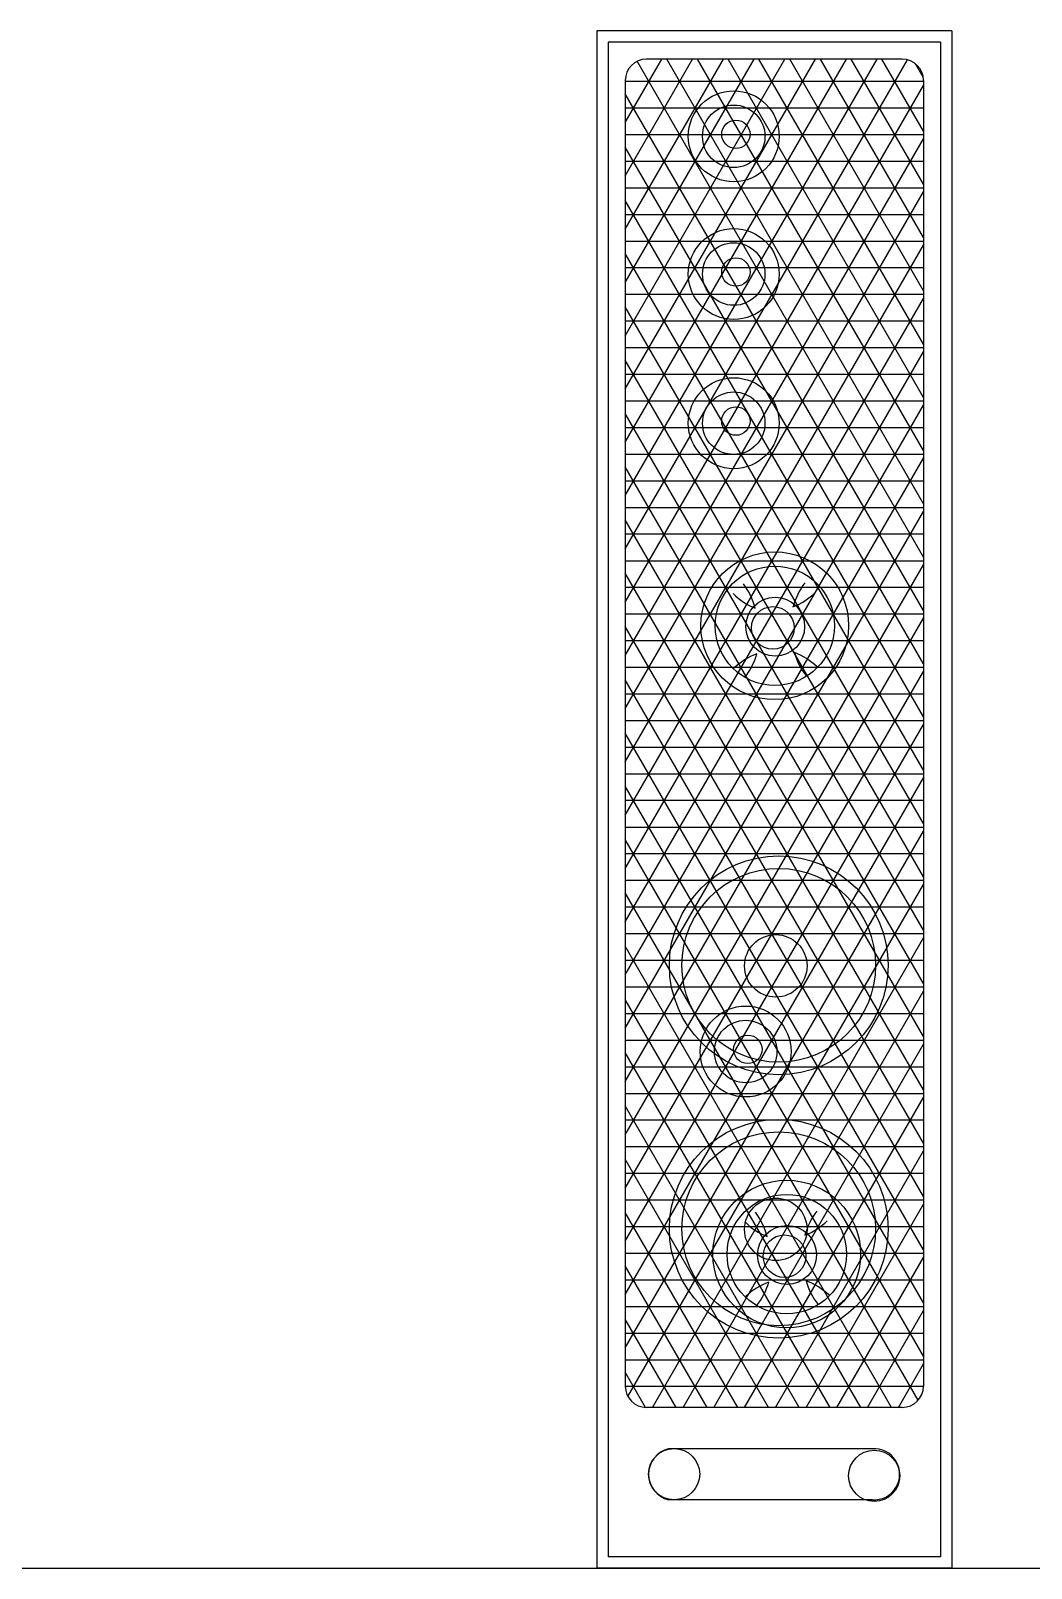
# Model space of a CAD drawing. Header units: millimetres. Extents: x 4513 to 24862, y 3359 to 11488.
# Drawn here: x 10345 to 11049, y 5880 to 6963 of the extents above; entities that cross this region are included whole.
import ezdxf

# ---------------------------------------------------------------- set-up
doc = ezdxf.new("R2010")
doc.units = ezdxf.units.MM
doc.layers.add('dwgmodels.com', color=169, linetype='Continuous')

msp = doc.modelspace()

# ---------------------------------------------------------------- linework, layer by layer
for p, q in [((10743.5, 6962.6), (10743.5, 5880.2)), ((10993.5, 6962.6), (10743.5, 6962.6)), ((10993.5, 6962.6), (10993.5, 5880.2)), ((10751.5, 6954.6), (10751.5, 5888.2)), ((10985.5, 6954.6), (10751.5, 6954.6)), ((10985.5, 6954.6), (10985.5, 5888.2)), ((10763.5, 6635.4), (10940.8, 6942.6)), ((10763.5, 6672.9), (10919.2, 6942.6)), ((10763.5, 6710.4), (10897.5, 6942.6)), ((10763.5, 6747.9), (10875.9, 6942.6)), ((10763.5, 6785.4), (10854.2, 6942.6)), ((10763.5, 6822.9), (10832.6, 6942.6)), ((10763.5, 6860.4), (10810.9, 6942.6)), ((10763.5, 6897.9), (10789.3, 6942.6)), ((10763.5, 6597.9), (10962.2, 6942.1)), ((10973.5, 6592), (10771.9, 6941.1)), ((10958.5, 6942.6), (10778.5, 6942.6)), ((10973.5, 6629.5), (10792.7, 6942.6)), ((10973.5, 6667), (10814.3, 6942.6)), ((10973.5, 6704.5), (10836, 6942.6)), ((10973.5, 6742), (10857.6, 6942.6)), ((10973.5, 6779.5), (10879.3, 6942.6)), ((10973.5, 6817), (10900.9, 6942.6)), ((10973.5, 6854.5), (10922.6, 6942.6)), ((10973.5, 6892), (10944.2, 6942.6)), ((10973.3, 6929.8), (10967.8, 6939.3)), ((10763.5, 6927.6), (10763.5, 6008.5)), ((10973.5, 6927.6), (10973.5, 6008.5)), ((10973.5, 6926.8), (10763.5, 6926.8)), ((10763.5, 6560.4), (10973.5, 6924.1)), ((10973.5, 6554.5), (10763.5, 6918.2)), ((10973.5, 6908.1), (10763.5, 6908.1)), ((10973.5, 6889.3), (10763.5, 6889.3)), ((10763.5, 6522.9), (10973.5, 6886.6)), ((10973.5, 6517), (10763.5, 6880.7)), ((10973.5, 6870.6), (10763.5, 6870.6)), ((10973.5, 6851.8), (10763.5, 6851.8)), ((10763.5, 6485.4), (10973.5, 6849.1)), ((10973.5, 6479.5), (10763.5, 6843.2)), ((10973.5, 6833.1), (10763.5, 6833.1)), ((10973.5, 6814.3), (10763.5, 6814.3)), ((10763.5, 6447.9), (10973.5, 6811.6)), ((10973.5, 6442), (10763.5, 6805.7)), ((10973.5, 6795.6), (10763.5, 6795.6)), ((10973.5, 6776.8), (10763.5, 6776.8)), ((10763.5, 6410.4), (10973.5, 6774.1)), ((10973.5, 6404.5), (10763.5, 6768.2)), ((10973.5, 6758.1), (10763.5, 6758.1)), ((10973.5, 6739.3), (10763.5, 6739.3)), ((10763.5, 6372.9), (10973.5, 6736.6)), ((10973.5, 6367), (10763.5, 6730.7)), ((10973.5, 6720.6), (10763.5, 6720.6)), ((10973.5, 6701.8), (10763.5, 6701.8)), ((10763.5, 6335.4), (10973.5, 6699.1)), ((10973.5, 6329.5), (10763.5, 6693.2)), ((10973.5, 6683.1), (10763.5, 6683.1)), ((10973.5, 6664.3), (10763.5, 6664.3)), ((10763.5, 6297.9), (10973.5, 6661.6)), ((10973.5, 6292), (10763.5, 6655.7)), ((10973.5, 6645.6), (10763.5, 6645.6)), ((10973.5, 6626.8), (10763.5, 6626.8)), ((10763.5, 6260.4), (10973.5, 6624.1)), ((10973.5, 6254.5), (10763.5, 6618.2)), ((10973.5, 6608.1), (10763.5, 6608.1)), ((10973.5, 6589.3), (10763.5, 6589.3)), ((10763.5, 6222.9), (10973.5, 6586.6)), ((10973.5, 6217), (10763.5, 6580.7)), ((10973.5, 6570.6), (10763.5, 6570.6)), ((10973.5, 6551.8), (10763.5, 6551.8)), ((10763.5, 6185.4), (10973.5, 6549.1)), ((10973.5, 6179.5), (10763.5, 6543.2)), ((10973.5, 6533.1), (10763.5, 6533.1)), ((10973.5, 6514.3), (10763.5, 6514.3)), ((10763.5, 6147.9), (10973.5, 6511.6)), ((10973.5, 6142), (10763.5, 6505.7)), ((10973.5, 6495.6), (10763.5, 6495.6)), ((10973.5, 6476.8), (10763.5, 6476.8)), ((10763.5, 6110.4), (10973.5, 6474.1)), ((10973.5, 6104.5), (10763.5, 6468.2)), ((10973.5, 6458.1), (10763.5, 6458.1)), ((10973.5, 6439.3), (10763.5, 6439.3)), ((10763.5, 6072.9), (10973.5, 6436.6)), ((10973.5, 6067), (10763.5, 6430.7)), ((10973.5, 6420.6), (10763.5, 6420.6)), ((10973.5, 6401.8), (10763.5, 6401.8)), ((10763.5, 6035.4), (10973.5, 6399.1)), ((10973.5, 6029.5), (10763.5, 6393.2)), ((10973.5, 6383.1), (10763.5, 6383.1)), ((10973.5, 6364.3), (10763.5, 6364.3)), ((10969.7, 5998.5), (10763.5, 6355.7)), ((10765.4, 6001.2), (10973.5, 6361.6)), ((10973.5, 6345.6), (10763.5, 6345.6)), ((10973.5, 6326.8), (10763.5, 6326.8)), ((10782.6, 5993.5), (10973.5, 6324.1)), ((10951, 5993.5), (10763.5, 6318.2)), ((10973.5, 6308.1), (10763.5, 6308.1)), ((10973.5, 6289.3), (10763.5, 6289.3)), ((10929.3, 5993.5), (10763.5, 6280.7)), ((10804.2, 5993.5), (10973.5, 6286.6)), ((10973.5, 6270.6), (10763.5, 6270.6)), ((10973.5, 6251.8), (10763.5, 6251.8)), ((10825.9, 5993.5), (10973.5, 6249.1)), ((10907.7, 5993.5), (10763.5, 6243.2)), ((10973.5, 6233.1), (10763.5, 6233.1)), ((10973.5, 6214.3), (10763.5, 6214.3)), ((10886, 5993.5), (10763.5, 6205.7)), ((10847.5, 5993.5), (10973.5, 6211.6)), ((10973.5, 6195.6), (10763.5, 6195.6)), ((10973.5, 6176.8), (10763.5, 6176.8)), ((10869.2, 5993.5), (10973.5, 6174.1)), ((10864.4, 5993.5), (10763.5, 6168.2)), ((10973.5, 6158.1), (10763.5, 6158.1)), ((10973.5, 6139.3), (10763.5, 6139.3)), ((10842.7, 5993.5), (10763.5, 6130.7)), ((10890.8, 5993.5), (10973.5, 6136.6)), ((10973.5, 6120.6), (10763.5, 6120.6)), ((10973.5, 6101.8), (10763.5, 6101.8)), ((10912.5, 5993.5), (10973.5, 6099.1)), ((10821.1, 5993.5), (10763.5, 6093.2)), ((10973.5, 6083.1), (10763.5, 6083.1)), ((10973.5, 6064.3), (10763.5, 6064.3)), ((10934.1, 5993.5), (10973.5, 6061.6)), ((10799.4, 5993.5), (10763.5, 6055.7)), ((10973.5, 6045.6), (10763.5, 6045.6)), ((10973.5, 6026.8), (10763.5, 6026.8)), ((10777.7, 5993.5), (10763.5, 6018.2)), ((10955.8, 5993.5), (10973.5, 6024.1)), ((10973.5, 6008.1), (10763.5, 6008.1)), ((10958.5, 5993.5), (10778.5, 5993.5)), ((10937.4, 5964.4), (10794, 5964.4)), ((10937.4, 5928.4), (10794, 5928.4)), ((10985.5, 5888.2), (10751.5, 5888.2)), ((10993.5, 5880.2), (10743.5, 5880.2))]:
    msp.add_line(p, q)
for centre, radius in [((10839.9, 6888.3), 32), ((10839.9, 6888.3), 22), ((10841.4, 6889.7), 10), ((10839.9, 6791.3), 32), ((10839.9, 6791.3), 22), ((10841.4, 6792.7), 10), ((10839.9, 6686.3), 32), ((10839.9, 6686.3), 22), ((10841.4, 6687.8), 10), ((10868.8, 6543.7), 52), ((10868.8, 6543.7), 42), ((10869.1, 6543.1), 20.7), ((10867.4, 6542.2), 15), ((10871.6, 6304.7), 77), ((10871.6, 6304.7), 68.2), ((10869.5, 6304.3), 22), ((10848.3, 6244), 32), ((10848.3, 6244), 22), ((10849.8, 6245.5), 10), ((10871.6, 6119.2), 77), ((10871.6, 6119.2), 68.2), ((10877.2, 6101.4), 52), ((10877.2, 6101.4), 42), ((10869.5, 6118.8), 22), ((10877.4, 6100.8), 20.7), ((10875.7, 6099.9), 15), ((10797.9, 5946.5), 18), ((10938.8, 5945.3), 18)]:
    msp.add_circle(centre, radius)
for centre, radius, start, end in [((10778.5, 6927.6), 15, 90, 180), ((10958.5, 6927.6), 15, 0, 90), ((10807.2, 6543.4), 49.5, 14.8798, 36.8986), ((10929.4, 6544), 49.5, 142.8197, 164.8385), ((10870.7, 6596.9), 43.7, 224.3574, 249.0771), ((10866.2, 6597.9), 43.7, 290.6412, 315.3609), ((10873.7, 6477.7), 49.5, 110.884, 132.9028), ((10813.9, 6535.2), 43.7, 320.3616, 345.0813), ((10864.7, 6478.7), 49.5, 46.8155, 68.8343), ((10924.9, 6535.9), 43.7, 194.637, 219.3567), ((10815.6, 6101.1), 49.5, 14.8798, 36.8986), ((10937.8, 6101.7), 49.5, 142.8197, 164.8385), ((10879.1, 6154.6), 43.7, 224.3574, 249.0771), ((10874.6, 6155.6), 43.7, 290.6412, 315.3609), ((10882.1, 6035.4), 49.5, 110.884, 132.9028), ((10822.3, 6092.9), 43.7, 320.3616, 345.0813), ((10933.2, 6093.6), 43.7, 194.637, 219.3567), ((10873.1, 6036.4), 49.5, 46.8155, 68.8343), ((10778.5, 6008.5), 15, 180, 270), ((10958.5, 6008.5), 15, 270, 0), ((10798.4, 5946.4), 18.5, 103.7468, 256.2532), ((10938.7, 5946.4), 18, 265.7823, 94.2177)]:
    msp.add_arc(centre, radius, start, end)
at = {"layer": 'dwgmodels.com'}
msp.add_line((4513, 5880.2), (24839.2, 5880.2), dxfattribs=at)

doc.saveas('drawing.dxf')
